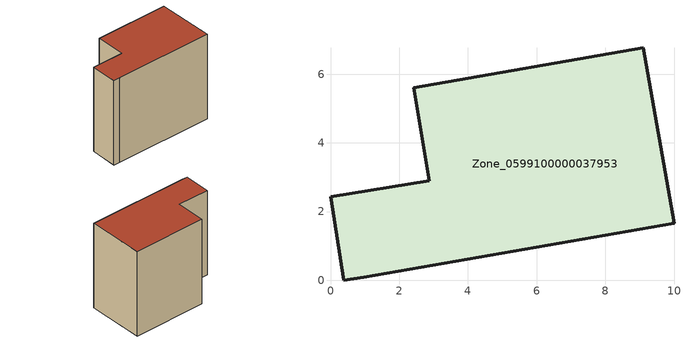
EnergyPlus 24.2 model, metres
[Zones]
Zone_0599100000037953
 floor ground (C_G): 0.97,0.09 0.39,0 0,2.43 2.87,2.9 2.43,5.6 9.1,6.77 10,1.66 z0
 wall outside (C_F): 10,1.66 9.1,6.77 2.43,5.6 2.87,2.9 0,2.43 0.39,0 0.97,0.09 10,1.66 z0:8.09
 roof outside (C_R): 0.39,0 0.97,0.09 10,1.66 9.1,6.77 2.43,5.6 2.87,2.9 0,2.43 z8.09
[BUILDING]
Pand.0599100000037953: North Axis=0; Terrain=City; Loads Convergence Tolerance Value=0.04; Temperature Convergence Tolerance Value=0.4; Solar Distribution=FullExterior; Maximum Number of Warmup Days=25; Minimum Number of Warmup Days=1
[Site:Location]
Rotterdam.The.Hague.AP_ZH_NLD Design_Conditions: Latitude=51.96; Longitude=4.45; Time Zone=1; Elevation=-4.5
[SITE:GROUNDTEMPERATURE:BUILDINGSURFACE]
18, 18, 18, 18, 18, 18, 18, 18, 18, 18, 18, 18
[MATERIAL] Thermal Absorptance=0.9; Solar Absorptance=0.7; Visible Absorptance=0.7
Name | Roughness | Thickness | Conductivity | Density | Specific Heat
G.TC.1946 | MediumSmooth | 0.15 | 1 | 540 | 1210
F.TC.1946 | Rough | 0.3 | 0.857143 | 1920 | 840
R.TC.1946 | MediumRough | 0.2 | 0.909091 | 1500 | 1000
[CONSTRUCTION]
C_G: G.TC.1946
C_F: F.TC.1946
C_R: R.TC.1946
[ZONE]
Zone_0599100000037953: Type=1; Multiplier=1; Ceiling Height=Autocalculate; Volume=Autocalculate; Floor Area=autocalculate; Part of Total Floor Area=Yes
[ZONEINFILTRATION:DESIGNFLOWRATE]
Infil_Zone_0599100000037953: Zone or ZoneList or Space or SpaceList=Zone_0599100000037953; Schedule=AlwaysOn; Design Flow Rate Calculation Method=Flow/Area; Flow Rate per Floor Area=0.003; Constant Term Coefficient=1; Temperature Term Coefficient=0; Velocity Term Coefficient=0; Velocity Squared Term Coefficient=0
[HVACTEMPLATE:ZONE:IDEALLOADSAIRSYSTEM]
Zone_0599100000037953: Maximum Heating Supply Air Temperature=50; Minimum Cooling Supply Air Temperature=13; Maximum Heating Supply Air Humidity Ratio=0.0156; Minimum Cooling Supply Air Humidity Ratio=0.0077; Heating Limit=NoLimit; Cooling Limit=NoLimit; Dehumidification Control Type=ConstantSensibleHeatRatio; Cooling Sensible Heat Ratio=0.7; Dehumidification Setpoint=60; Humidification Control Type=None; Humidification Setpoint=30; Outdoor Air Method=None; Outdoor Air Flow Rate per Person=0.00944; Outdoor Air Flow Rate per Zone Floor Area=0; Outdoor Air Flow Rate per Zone=0; Demand Controlled Ventilation Type=None; Outdoor Air Economizer Type=NoEconomizer; Heat Recovery Type=None; Sensible Heat Recovery Effectiveness=0.7; Latent Heat Recovery Effectiveness=0.65
[ZONECONTROL:THERMOSTAT]
ThermostatControl_Zone_0599100000037953: Zone or ZoneList=Zone_0599100000037953; Control Type Schedule=DualSetpointControlType; Control 1=Thermostat_Zone_0599100000037953; Temperature Difference Between Cutout And Setpoint=0
[THERMOSTATSETPOINT:DUALSETPOINT]
Thermostat_Zone_0599100000037953: Heating Setpoint Temperature Schedule=HeatingSetpoint_Zone_0599100000037953; Cooling Setpoint Temperature Schedule=CoolingSetpoint_Zone_0599100000037953
[SCHEDULE:COMPACT]
HeatingSetpoint_Zone_0599100000037953: Through: 12/31, For: AllDays, Until: 24:00, 21
CoolingSetpoint_Zone_0599100000037953: Through: 12/31, For: AllDays, Until: 24:00, 24
DualSetpointControlType: Through: 12/31, For: AllDays, Until: 24:00, 4
AlwaysOn: Through: 12/31, For: AllDays, Until: 24:00, 1
